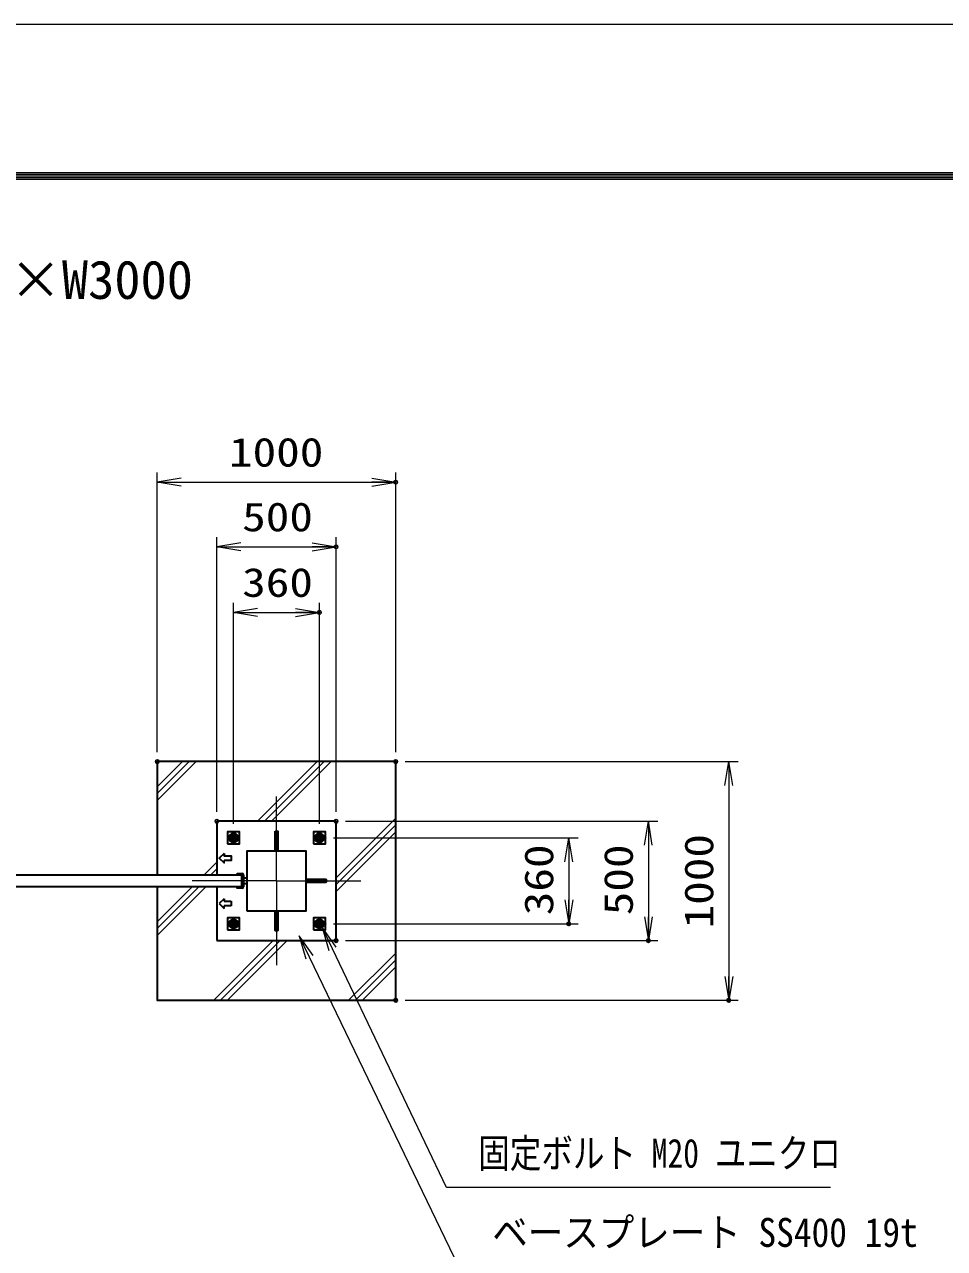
# Model space of a CAD drawing. Units: millimetres at full size. Extents: x -11880 to 11880, y -8400 to 8400.
# Drawn here: x 3482 to 7340, y 3271 to 8400 of the extents above; entities that cross this region are included whole.
import ezdxf
from ezdxf.enums import TextEntityAlignment as Align

# ---------------------------------------------------------------- set-up
doc = ezdxf.new("R2010")
doc.units = ezdxf.units.MM
doc.header["$LTSCALE"] = 30
doc.header["$PDMODE"] = 32
doc.header["$PDSIZE"] = 15
for name, pattern in [('DASHED', [7.5, 6, -1.5]), ('USER1', [9, 6, -0.75, 1.5, -0.75]), ('USER2', [18, 12, -1.5, 3, -1.5])]:
    doc.linetypes.add(name, pattern=pattern)
for name, color, linetype, lineweight in [('0-0_D-TTL', 7, 'Continuous', 18), ('0-1_外形線', 7, 'Continuous', 35), ('0-2_0', 7, 'Continuous', 18), ('0-3_寸法線', 4, 'Continuous', 18), ('0-5_細線', 2, 'Continuous', 35), ('0-6_隠れ線', 140, 'DASHED', 18), ('0-7_軸線', 200, 'USER2', 15), ('0-E_AM_0N', 7, 'Continuous', 50), ('0-F_AM_7N', 6, 'USER1', 18), ('1-1_ハッチング', 253, 'Continuous', 13), ('1-5_AM_4N', 4, 'Continuous', 25)]:
    doc.layers.add(name, color=color, linetype=linetype, lineweight=lineweight)
doc.layers.add('0-4_Defpoints', color=7, linetype='Continuous')
doc.layers.add('0-9_文字3', color=254, linetype='Continuous')
doc.styles.add('ＭＳ ゴシック', font='')
doc.styles.get('ＭＳ ゴシック').set_extended_font_data('MS Gothic')

# ---------------------------------------------------------------- blocks, each defined once
blk = doc.blocks.new('_Open')
at = {"layer": '0-2_0', "color": 4}
blk.add_line((-30, 5), (0, 0), dxfattribs=at)
blk.add_lwpolyline([(-30, -5), (0, 0), (-30, 0)], dxfattribs=at)
blk = doc.blocks.new('S248')
at = {"layer": '0-3_寸法線'}
for points in [[(8355478.8, 80416333.8), (8307186, 80416333.8), (8292864.4, 80446347.4), (8291572.4, 80449055)], [(8293315.7, 80446562.8), (8291572.4, 80449055), (8292413.1, 80446132.1)]]:
    blk.add_lwpolyline(points, dxfattribs=at)
at = {"layer": '0-3_寸法線', "color": 254, "style": 'ＭＳ ゴシック', "width": 0.8}
blk.add_text('固定ボルト M20 ユニクロ', height=3637, dxfattribs=at).set_placement((8311195, 80417734.4), align=Align.BOTTOM_LEFT)
blk = doc.blocks.new('S249')
at = {"layer": '0-3_寸法線'}
for points in [[(8362722, 80406376.8), (8308755.6, 80406376.8), (8289971.8, 80445283.7), (8288667.5, 80447985.4)], [(8290422.1, 80445501.1), (8288667.5, 80447985.4), (8289521.5, 80445066.4)]]:
    blk.add_lwpolyline(points, dxfattribs=at)
at = {"layer": '0-3_寸法線', "color": 254, "style": 'ＭＳ ゴシック', "width": 0.9}
blk.add_text('ベースプレート SS400 19t', height=3637, dxfattribs=at).set_placement((8312955.6, 80407777.3), align=Align.BOTTOM_LEFT)
blk = doc.blocks.new('U269')
at = {"layer": '0-E_AM_0N'}
blk.add_lwpolyline([(8279959.9, 80460010.1), (8280409.9, 80459750.3), (8280859.9, 80460010.1), (8280859.9, 80460529.7), (8280409.9, 80460789.5), (8279959.9, 80460529.7)], close=True, dxfattribs=at)
for radius in [450, 259.4]:
    blk.add_circle((8280409.9, 80460269.9), radius, dxfattribs=at)
at = {"layer": '0-F_AM_7N'}
for p, q in [((8279838.3, 80460269.9), (8280981.5, 80460269.9)), ((8280409.9, 80460841.5), (8280409.9, 80459698.3))]:
    blk.add_line(p, q, dxfattribs=at)
at = {"layer": '1-5_AM_4N'}
blk.add_arc((8280409.9, 80460269.9), 300, 260, 170, dxfattribs=at)
blk = doc.blocks.new('U270')
at = {"layer": '0-E_AM_0N'}
blk.add_lwpolyline([(8290759.9, 80460010.1), (8291209.9, 80459750.3), (8291659.9, 80460010.1), (8291659.9, 80460529.7), (8291209.9, 80460789.5), (8290759.9, 80460529.7)], close=True, dxfattribs=at)
for radius in [450, 259.4]:
    blk.add_circle((8291209.9, 80460269.9), radius, dxfattribs=at)
at = {"layer": '0-F_AM_7N'}
for p, q in [((8290638.3, 80460269.9), (8291781.5, 80460269.9)), ((8291209.9, 80460841.5), (8291209.9, 80459698.3))]:
    blk.add_line(p, q, dxfattribs=at)
at = {"layer": '1-5_AM_4N'}
blk.add_arc((8291209.9, 80460269.9), 300, 260, 170, dxfattribs=at)
blk = doc.blocks.new('U271')
at = {"layer": '0-E_AM_0N'}
blk.add_lwpolyline([(8290759.9, 80449210.1), (8291209.9, 80448950.3), (8291659.9, 80449210.1), (8291659.9, 80449729.7), (8291209.9, 80449989.5), (8290759.9, 80449729.7)], close=True, dxfattribs=at)
for radius in [450, 259.4]:
    blk.add_circle((8291209.9, 80449469.9), radius, dxfattribs=at)
at = {"layer": '0-F_AM_7N'}
for p, q in [((8290638.3, 80449469.9), (8291781.5, 80449469.9)), ((8291209.9, 80450041.5), (8291209.9, 80448898.3))]:
    blk.add_line(p, q, dxfattribs=at)
at = {"layer": '1-5_AM_4N'}
blk.add_arc((8291209.9, 80449469.9), 300, 260, 170, dxfattribs=at)
blk = doc.blocks.new('U272')
at = {"layer": '0-E_AM_0N'}
blk.add_lwpolyline([(8279959.9, 80449210.1), (8280409.9, 80448950.3), (8280859.9, 80449210.1), (8280859.9, 80449729.7), (8280409.9, 80449989.5), (8279959.9, 80449729.7)], close=True, dxfattribs=at)
for radius in [450, 259.4]:
    blk.add_circle((8280409.9, 80449469.9), radius, dxfattribs=at)
at = {"layer": '0-F_AM_7N'}
for p, q in [((8279838.3, 80449469.9), (8280981.5, 80449469.9)), ((8280409.9, 80450041.5), (8280409.9, 80448898.3))]:
    blk.add_line(p, q, dxfattribs=at)
at = {"layer": '1-5_AM_4N'}
blk.add_arc((8280409.9, 80449469.9), 300, 260, 170, dxfattribs=at)

msp = doc.modelspace()

# ---------------------------------------------------------------- linework, layer by layer
at = {"layer": '0-0_D-TTL'}
for points in [[(-11880, -8400), (11880, -8400), (11880, 8400), (-11880, 8400)], [(-11211.69, 7779.43), (11020.88, 7779.43), (11020.88, -7777.71), (-11211.69, -7777.71)], [(-11204.62, 7772.36), (11013.81, 7772.36), (11013.81, -7770.64), (-11204.62, -7770.64)], [(-11197.55, 7765.29), (11006.74, 7765.29), (11006.74, -7763.57), (-11197.55, -7763.57)], [(-11190.47, 7758.21), (10999.67, 7758.21), (10999.67, -7756.5), (-11190.47, -7756.5)], [(-11183.4, 7751.14), (10992.6, 7751.14), (10992.6, -7749.43), (-11183.4, -7749.43)]]:
    msp.add_lwpolyline(points, close=True, dxfattribs=at)
at = {"layer": '0-1_外形線'}
for p, q in [((4288.88, 5061.26), (4288.88, 4836.26)), ((4788.88, 5061.26), (4288.88, 5061.26)), ((4788.88, 4561.26), (4788.88, 5061.26)), ((4373.88, 4842.26), (4393.88, 4842.26)), ((4393.88, 4786.26), (4393.88, 4836.26)), ((4399.88, 4836.26), (4399.88, 4786.26)), ((4399.88, 4823.76), (4413.88, 4823.76)), ((4288.88, 4786.26), (4288.88, 4561.26)), ((4413.88, 4798.76), (4399.88, 4798.76)), ((4288.88, 4561.26), (4788.88, 4561.26))]:
    msp.add_line(p, q, dxfattribs=at)
for points in [[(4038.88, 4786.26), (4038.88, 4311.26), (5038.88, 4311.26), (5038.88, 5311.26), (4038.88, 5311.26), (4038.88, 4836.26)], [(4393.88, 4836.26), (4373.88, 4836.26), (4373.88, 4842.26)], [(4393.88, 4780.26), (4373.88, 4780.26), (4373.88, 4786.26), (4393.88, 4786.26)]]:
    msp.add_lwpolyline(points, dxfattribs=at)
for points in [[(4333.88, 4966.26), (4383.88, 4966.26), (4383.88, 5016.26), (4333.88, 5016.26)], [(4693.88, 4966.26), (4743.88, 4966.26), (4743.88, 5016.26), (4693.88, 5016.26)], [(4413.88, 4686.26), (4663.88, 4686.26), (4663.88, 4936.26), (4413.88, 4936.26)], [(1393.88, 4836.26), (4393.88, 4836.26), (4393.88, 4786.26), (1393.88, 4786.26)], [(4333.88, 4606.26), (4383.88, 4606.26), (4383.88, 4656.26), (4333.88, 4656.26)], [(4693.88, 4606.26), (4743.88, 4606.26), (4743.88, 4656.26), (4693.88, 4656.26)]]:
    msp.add_lwpolyline(points, close=True, dxfattribs=at)
for centre, start, end in [((4393.88, 4836.26), 0, 90), ((4393.88, 4786.26), 270, 0)]:
    msp.add_arc(centre, 6, start, end, dxfattribs=at)
at = {"layer": '0-3_寸法線'}
for p, q in [((4038.88, 5351.26), (4038.88, 6522.2)), ((5038.88, 5351.26), (5038.88, 6522.2)), ((4038.88, 6482.2), (5038.88, 6482.2)), ((4288.88, 5101.26), (4288.88, 6251.26)), ((4288.88, 6211.26), (4788.88, 6211.26)), ((4788.88, 5101.26), (4788.88, 6251.26)), ((4358.88, 5050.32), (4358.88, 5976.35)), ((4718.88, 5050.32), (4718.88, 5976.35)), ((4358.88, 5936.35), (4718.88, 5936.35)), ((5078.88, 5311.26), (6475.22, 5311.26)), ((6435.22, 5311.26), (6435.22, 4311.26)), ((4828.88, 5061.26), (6138.09, 5061.26)), ((6098.09, 5061.26), (6098.09, 4561.26)), ((4777.93, 4991.26), (5804.23, 4991.26)), ((5764.23, 4991.26), (5764.23, 4631.26)), ((4777.93, 4631.26), (5804.23, 4631.26)), ((4828.88, 4561.26), (6138.09, 4561.26)), ((5078.88, 4311.26), (6475.22, 4311.26))]:
    msp.add_line(p, q, dxfattribs=at)
at = {"layer": '0-4_Defpoints'}
for p in [(5038.88, 6482.2), (4788.88, 6211.26), (4718.88, 5936.35), (4038.88, 5311.26), (5038.88, 5311.26), (5038.88, 5311.26), (4288.88, 5061.26), (4788.88, 5061.26), (4788.88, 5061.26), (4358.88, 5010.32), (4718.88, 5010.32), (4737.93, 4991.26), (4737.93, 4631.26), (5764.23, 4631.26), (4788.88, 4561.26), (6098.09, 4561.26), (5038.88, 4311.26), (6435.22, 4311.26)]:
    msp.add_point(p, dxfattribs=at)
at = {"layer": '0-5_細線'}
for p, q in [((4532.88, 5019.16), (4544.88, 5019.16)), ((4399.88, 4827.76), (4403.88, 4823.76)), ((4403.88, 4798.76), (4399.88, 4794.76)), ((4746.78, 4817.26), (4746.78, 4805.26)), ((4318.88, 4736.26), (4298.88, 4716.26)), ((4318.88, 4736.26), (4318.88, 4726.26)), ((4318.88, 4726.26), (4348.88, 4726.26)), ((4348.88, 4726.26), (4348.88, 4706.26)), ((4298.88, 4716.26), (4318.88, 4696.26)), ((4348.88, 4706.26), (4318.88, 4706.26)), ((4318.88, 4696.26), (4318.88, 4706.26)), ((4532.88, 4603.36), (4544.88, 4603.36))]:
    msp.add_line(p, q, dxfattribs=at)
for points in [[(4532.88, 5019.16), (4544.88, 5019.16), (4544.88, 4936.26), (4532.88, 4936.26)], [(4663.88, 4805.26), (4746.78, 4805.26), (4746.78, 4817.26), (4663.88, 4817.26)], [(4532.88, 4686.26), (4544.88, 4686.26), (4544.88, 4603.36), (4532.88, 4603.36)]]:
    msp.add_lwpolyline(points, close=True, dxfattribs=at)
for points in [[(4318.88, 4926.26), (4298.88, 4906.26), (4318.88, 4886.26), (4318.88, 4896.26)], [(4318.88, 4926.26), (4318.88, 4916.26), (4348.88, 4916.26), (4348.88, 4896.26), (4318.88, 4896.26)]]:
    msp.add_lwpolyline(points, dxfattribs=at)
at = {"layer": '0-6_隠れ線'}
for centre in [(4358.88, 4991.26), (4718.88, 4991.26), (4358.88, 4631.26), (4718.88, 4631.26)]:
    msp.add_circle(centre, 20, dxfattribs=at)
at = {"layer": '0-7_軸線'}
for q in [(4538.88, 5164.82), (4185.32, 4811.26), (4892.43, 4811.26), (4538.88, 4457.71)]:
    msp.add_line((4538.88, 4811.26), q, dxfattribs=at)
at = {"layer": '1-1_ハッチング'}
for p, q in [((4038.88, 5205.91), (4144.23, 5311.26)), ((4038.88, 5176.91), (4173.23, 5311.26)), ((4038.88, 5147.91), (4202.23, 5311.26)), ((4459.92, 5061.26), (4709.92, 5311.26)), ((4488.92, 5061.26), (4738.92, 5311.26)), ((4517.92, 5061.26), (4767.92, 5311.26)), ((4788.88, 4824.54), (5038.88, 5074.54)), ((4788.88, 4795.54), (5038.88, 5045.54)), ((4788.88, 4766.54), (5038.88, 5016.54)), ((4234.92, 4836.26), (4288.88, 4890.22)), ((4263.92, 4836.26), (4288.88, 4861.22)), ((4038.88, 4640.22), (4184.92, 4786.26)), ((4038.88, 4611.22), (4213.92, 4786.26)), ((4038.88, 4582.22), (4242.92, 4786.26)), ((4275.6, 4311.26), (4525.6, 4561.26)), ((4304.6, 4311.26), (4554.6, 4561.26)), ((4333.6, 4311.26), (4583.6, 4561.26)), ((4841.29, 4311.26), (5038.88, 4508.85)), ((4870.29, 4311.26), (5038.88, 4479.85)), ((4899.29, 4311.26), (5038.88, 4450.85))]:
    msp.add_line(p, q, dxfattribs=at)

# ---------------------------------------------------------------- block references
at = {"layer": '0-3_寸法線', "xscale": 3.333333, "yscale": 3.333333}
for p, rotation in [((4038.88, 6482.2), 180), ((4288.88, 6211.26), 180), ((4358.88, 5936.35), 180), ((6435.22, 5311.26), 90), ((6098.09, 5061.26), 90), ((5764.23, 4991.26), 90), ((5764.23, 4631.26), 270), ((6098.09, 4561.26), 270), ((6435.22, 4311.26), 270)]:
    msp.add_blockref('_Open', p, dxfattribs=dict(at, rotation=rotation))
at = {"layer": '0-3_寸法線'}
for name, p, xscale, yscale in [('_Open', (5038.88, 6482.2), 3.333333, 3.333333), ('_Open', (4788.88, 6211.26), 3.333333, 3.333333), ('_Open', (4718.88, 5936.35), 3.333333, 3.333333), ('S248', (-271654.79, -2677017.73), 0.03333333, 0.03333333), ('S249', (-271654.79, -2677017.73), 0.03333333, 0.03333333)]:
    msp.add_blockref(name, p, dxfattribs=dict(at, xscale=xscale, yscale=yscale))
at = {"layer": '0-E_AM_0N', "xscale": 0.03333333, "yscale": 0.03333333}
for name in ['U269', 'U270', 'U272', 'U271']:
    msp.add_blockref(name, (-271654.79, -2677017.73), dxfattribs=at)

# ---------------------------------------------------------------- texts
at = {"layer": '0-3_寸法線', "color": 254, "style": 'ＭＳ ゴシック', "width": 1.2}
for s, p in [('1000', (4339.68, 6510.88)), ('500', (4394.88, 6239.95)), ('360', (4394.88, 5965.03))]:
    msp.add_text(s, height=121.2, dxfattribs=at).set_placement(p, align=Align.BOTTOM_LEFT)
for s, p in [('1000', (6406.53, 4612.06)), ('360', (5735.54, 4667.26)), ('500', (6069.4, 4667.26))]:
    msp.add_text(s, height=121.2, rotation=90, dxfattribs=at).set_placement(p, align=Align.BOTTOM_LEFT)
at = {"layer": '0-9_文字3', "style": 'ＭＳ ゴシック'}
msp.add_text('TKK-G（片開） H1800×W3000', height=161.6, dxfattribs=at).set_placement((1328.19, 7201.48), align=Align.BOTTOM_LEFT)

doc.saveas('drawing.dxf')
